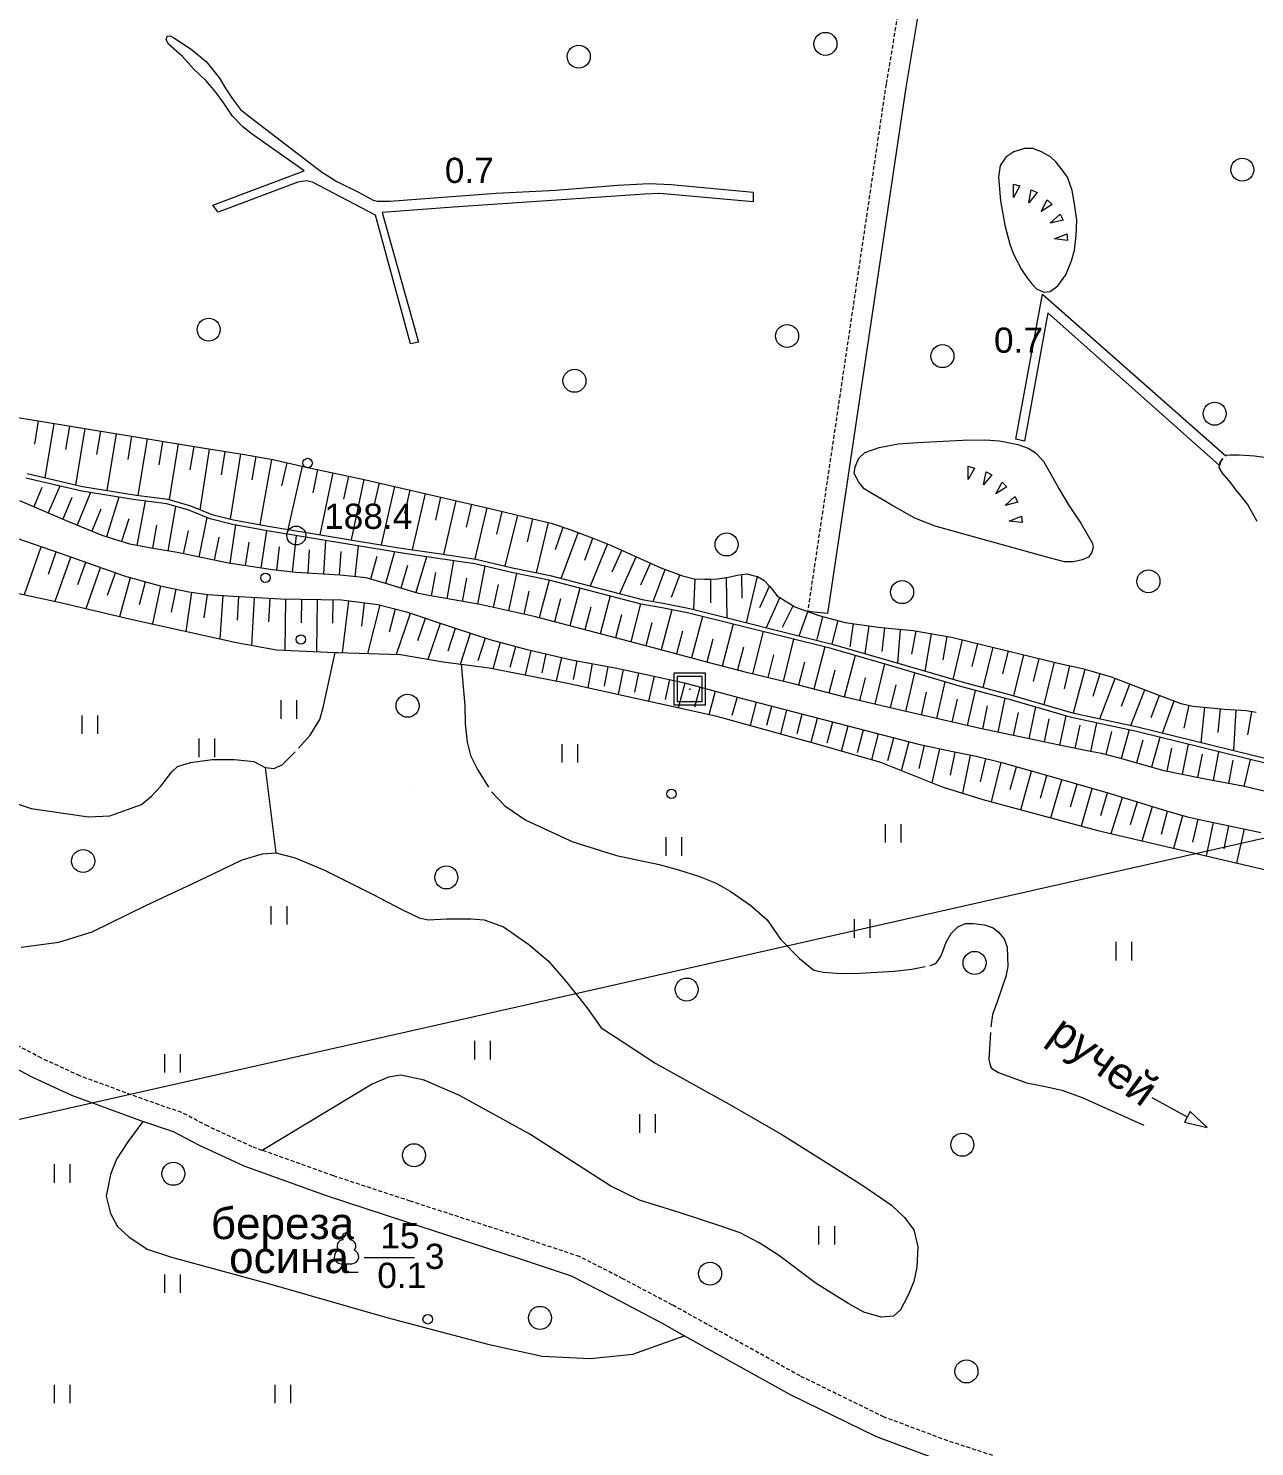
# Model space of a CAD drawing. Extents: x 1000 to 4000, y -5000 to -1000.
# Drawn here: x 3666.1 to 3821.7, y -3293.8 to -3113.7 of the extents above; entities that cross this region are included whole.
import ezdxf
from ezdxf.enums import TextEntityAlignment as Align

# ---------------------------------------------------------------- set-up
doc = ezdxf.new("R2010")
doc.units = 0
doc.header["$MEASUREMENT"] = 0
doc.linetypes.add('HIDDENX2', pattern=[0.75, 0.5, -0.25])
doc.layers.get('0').update_dxf_attribs({"linetype": 'CONTINUOUS'})
for name, color, linetype in [('14', 7, 'CONTINUOUS'), ('18', 7, 'CONTINUOUS'), ('24', 7, 'CONTINUOUS'), ('30', 7, 'CONTINUOUS'), ('34', 7, 'CONTINUOUS'), ('37', 7, 'CONTINUOUS'), ('40', 7, 'CONTINUOUS'), ('42', 7, 'CONTINUOUS')]:
    doc.layers.add(name, color=color, linetype=linetype)
doc.styles.add('ARIAL', font='')
doc.styles.get('ARIAL').set_extended_font_data('Arial Cyr')

msp = doc.modelspace()

# ---------------------------------------------------------------- linework, layer by layer
at = {"color": 253, "linetype": 'Continuous', "lineweight": 0}
for p, q in [((3808.67, -3249.45), (3813.18, -3251.9)), ((3706.46, -3271.63), (3706.46, -3270.54)), ((3706.46, -3271.63), (3707.96, -3271.63))]:
    msp.add_line(p, q, dxfattribs=at)
for points in [[(3791.12, -3133.47), (3791.92, -3133.71), (3791.1, -3135.16), (3791.12, -3133.47)], [(3793.37, -3134.2), (3794.12, -3134.56), (3793.07, -3135.85), (3793.37, -3134.2)], [(3795.41, -3135.49), (3796.01, -3136.07), (3794.61, -3136.97), (3795.41, -3135.49)], [(3797.03, -3137.31), (3797.41, -3138.05), (3795.78, -3138.44), (3797.03, -3137.31)], [(3797.88, -3139.8), (3797.98, -3140.63), (3796.32, -3140.43), (3797.88, -3139.8)], [(3785.38, -3169.29), (3786.18, -3169.53), (3785.36, -3170.98), (3785.38, -3169.29)], [(3787.63, -3170.02), (3788.38, -3170.38), (3787.33, -3171.67), (3787.63, -3170.02)], [(3789.67, -3171.31), (3790.27, -3171.89), (3788.87, -3172.79), (3789.67, -3171.31)], [(3791.29, -3173.13), (3791.67, -3173.87), (3790.05, -3174.26), (3791.29, -3173.13)], [(3792.14, -3175.62), (3792.24, -3176.45), (3790.58, -3176.25), (3792.14, -3175.62)], [(3698.16, -3201.36), (3698.16, -3199.01)], [(3700.11, -3199.01), (3700.11, -3201.36)], [(3672.9, -3203.29), (3672.9, -3200.95)], [(3674.85, -3200.95), (3674.85, -3203.29)], [(3687.76, -3206.22), (3687.76, -3203.88)], [(3689.71, -3203.88), (3689.71, -3206.22)], [(3733.85, -3206.92), (3733.85, -3204.58)], [(3735.8, -3204.58), (3735.8, -3206.92)], [(3774.86, -3217.07), (3774.86, -3214.73)], [(3776.81, -3214.73), (3776.81, -3217.07)], [(3747.02, -3218.74), (3747.02, -3216.4)], [(3748.97, -3216.4), (3748.97, -3218.74)], [(3696.92, -3227.49), (3696.92, -3225.15)], [(3698.87, -3225.15), (3698.87, -3227.49)], [(3770.93, -3229.16), (3770.93, -3226.82)], [(3772.88, -3226.82), (3772.88, -3229.16)], [(3804.16, -3232.03), (3804.16, -3229.69)], [(3806.11, -3229.69), (3806.11, -3232.03)], [(3722.75, -3244.6), (3722.75, -3242.26)], [(3724.7, -3242.26), (3724.7, -3244.6)], [(3683.4, -3246.26), (3683.4, -3243.92)], [(3685.35, -3243.92), (3685.35, -3246.26)], [(3743.7, -3253.91), (3743.7, -3251.57)], [(3745.65, -3251.57), (3745.65, -3253.91)], [(3815.7, -3253.26), (3813.55, -3251.21), (3812.81, -3252.59), (3815.7, -3253.26)], [(3669.4, -3260.26), (3669.4, -3257.92)], [(3671.35, -3257.92), (3671.35, -3260.26)], [(3766.43, -3268.11), (3766.43, -3265.78)], [(3768.38, -3265.78), (3768.38, -3268.11)], [(3705.77, -3270.54), (3707.14, -3270.54)], [(3683.4, -3274.26), (3683.4, -3271.92)], [(3685.35, -3271.92), (3685.35, -3274.26)], [(3669.4, -3288.26), (3669.4, -3285.92)], [(3671.35, -3285.92), (3671.35, -3288.26)], [(3697.4, -3288.26), (3697.4, -3285.92)], [(3699.35, -3285.92), (3699.35, -3288.26)]]:
    msp.add_lwpolyline(points, dxfattribs=at)
for points in [[(3752.02, -3195.58), (3748.02, -3195.58), (3748.02, -3195.58), (3748.02, -3199.58), (3748.02, -3199.58), (3752.02, -3199.58), (3752.02, -3199.58), (3752.02, -3195.58)], [(3751.62, -3195.98), (3748.42, -3195.98), (3748.42, -3195.98), (3748.42, -3199.18), (3748.42, -3199.18), (3751.62, -3199.18), (3751.62, -3199.18), (3751.62, -3195.98)]]:
    msp.add_lwpolyline(points, close=True, dxfattribs=at)
for centre, radius in [((3767.25, -3115.67), 1.46), ((3735.94, -3117.29), 1.46), ((3820.16, -3131.65), 1.46), ((3688.97, -3151.95), 1.46), ((3762.39, -3152.76), 1.46), ((3782.1, -3155.32), 1.46), ((3735.4, -3158.45), 1.46), ((3816.65, -3162.63), 1.46), ((3701.53, -3168.89), 0.6), ((3700.09, -3178.09), 1.2), ((3754.7, -3179.23), 1.46), ((3696.17, -3183.46), 0.6), ((3808.25, -3183.91), 1.46), ((3776.98, -3185.28), 1.46), ((3700.67, -3191.29), 0.6), ((3714.21, -3199.71), 1.46), ((3747.71, -3210.9), 0.6), ((3673.04, -3219.42), 1.46), ((3719.14, -3221.5), 1.46), ((3786.18, -3232.35), 1.46), ((3749.64, -3235.73), 1.46), ((3715.03, -3256.77), 1.46), ((3784.63, -3255.44), 1.46), ((3684.49, -3259.13), 1.46), ((3752.61, -3271.81), 1.46), ((3716.77, -3277.6), 0.6), ((3731.02, -3277.42), 1.46), ((3785.15, -3284.22), 1.46)]:
    msp.add_circle(centre, radius, dxfattribs=at)
for centre, radius, start, end in [((3706.02, -3268.28), 0.754, 88.1329, 226.6634), ((3706.46, -3267.17), 0.545, 90, 220.5003), ((3706.46, -3267.17), 0.545, 319.4997, 90), ((3706.9, -3268.28), 0.754, 313.3366, 91.8671), ((3705.78, -3269.66), 0.879, 108.3532, 269.3875), ((3707.14, -3269.66), 0.879, 269.6098, 71.6468)]:
    msp.add_arc(centre, radius, start, end, dxfattribs=at)
at = {"color": 253, "lineweight": 0}
msp.add_point((3750.02, -3197.58), dxfattribs=at)
msp.add_point((3750.02, -3197.58), dxfattribs=at)
at = {"layer": '14', "color": 253, "linetype": 'Continuous', "lineweight": 0}
for p, q in [((3791.17, -3129.36), (3790.13, -3130.07)), ((3792.53, -3128.97), (3791.17, -3129.36)), ((3793.56, -3128.97), (3792.53, -3128.97)), ((3794.66, -3129.36), (3793.56, -3128.97)), ((3795.83, -3130), (3794.66, -3129.36)), ((3789.42, -3131.11), (3789.22, -3132.6)), ((3790.13, -3130.07), (3789.42, -3131.11)), ((3796.48, -3130.65), (3795.83, -3130)), ((3797.19, -3131.49), (3796.48, -3130.65)), ((3789.22, -3132.6), (3789.48, -3135.58)), ((3797.97, -3132.6), (3797.19, -3131.49)), ((3798.55, -3134.28), (3797.97, -3132.6)), ((3798.88, -3136.03), (3798.55, -3134.28)), ((3789.48, -3135.58), (3790, -3138.69)), ((3799.14, -3138.04), (3798.88, -3136.03)), ((3799.07, -3139.99), (3799.14, -3138.04)), ((3790, -3138.69), (3790.65, -3141.09)), ((3798.88, -3141.87), (3799.07, -3139.99)), ((3790.65, -3141.09), (3791.1, -3142.39)), ((3798.49, -3143.23), (3798.88, -3141.87)), ((3791.1, -3142.39), (3792.14, -3144.33)), ((3797.78, -3144.98), (3798.49, -3143.23)), ((3792.14, -3144.33), (3792.85, -3145.37)), ((3792.85, -3145.37), (3793.43, -3146.14)), ((3796.74, -3146.41), (3797.78, -3144.98)), ((3793.43, -3146.14), (3794.02, -3146.79)), ((3794.02, -3146.79), (3794.99, -3147.18)), ((3794.99, -3147.18), (3795.77, -3147.09)), ((3795.77, -3147.09), (3796.74, -3146.41)), ((3772.25, -3167.57), (3774.06, -3166.92)), ((3774.06, -3166.92), (3776.46, -3166.47)), ((3776.46, -3166.47), (3778.99, -3166.27)), ((3778.99, -3166.27), (3783.84, -3166.01)), ((3783.84, -3166.01), (3784.69, -3165.98)), ((3784.69, -3165.98), (3787.47, -3165.95)), ((3787.47, -3165.95), (3789.35, -3166.08)), ((3789.35, -3166.08), (3790.45, -3166.27)), ((3790.45, -3166.27), (3791.68, -3166.53)), ((3791.68, -3166.53), (3792.98, -3166.99)), ((3792.98, -3166.99), (3793.89, -3167.57)), ((3771.02, -3169.39), (3771.47, -3168.28)), ((3771.47, -3168.28), (3772.25, -3167.57)), ((3793.89, -3167.57), (3794.92, -3168.67)), ((3794.92, -3168.67), (3796.87, -3172.11)), ((3817.25, -3169.21), (3817.37, -3168.73)), ((3817.25, -3169.21), (3817.38, -3168.73)), ((3817.37, -3168.73), (3817.38, -3168.73)), ((3817.38, -3168.73), (3817.68, -3168.3)), ((3818.07, -3167.96), (3818.15, -3167.89)), ((3818.15, -3167.89), (3818.61, -3167.83)), ((3818.61, -3167.83), (3819.77, -3167.83)), ((3819.77, -3167.83), (3821.71, -3167.96)), ((3821.71, -3167.96), (3826.7, -3168.67)), ((3770.89, -3170.23), (3771.02, -3169.39)), ((3771.47, -3171.33), (3770.89, -3170.23)), ((3817.24, -3169.45), (3817.25, -3169.21)), ((3817.63, -3170.16), (3817.24, -3169.45)), ((3818.73, -3171.46), (3817.63, -3170.16)), ((3772.18, -3172.17), (3771.47, -3171.33)), ((3773.22, -3172.82), (3772.18, -3172.17)), ((3796.87, -3172.11), (3798.1, -3174.18)), ((3819.19, -3172.11), (3818.73, -3171.46)), ((3820.03, -3173.08), (3819.19, -3172.11)), ((3775.68, -3174.25), (3773.22, -3172.82)), ((3778.6, -3175.87), (3775.68, -3174.25)), ((3798.1, -3174.18), (3799.65, -3176.52)), ((3820.81, -3174.11), (3820.03, -3173.08)), ((3822.04, -3176.32), (3820.81, -3174.11)), ((3781.19, -3176.91), (3778.6, -3175.87)), ((3795.64, -3180.93), (3781.19, -3176.91)), ((3799.65, -3176.52), (3801.14, -3179.11)), ((3801.21, -3179.63), (3801.01, -3180.28)), ((3801.14, -3179.11), (3801.21, -3179.63)), ((3797.58, -3181.44), (3795.64, -3180.93)), ((3798.75, -3181.44), (3797.58, -3181.44)), ((3799.85, -3181.18), (3798.75, -3181.44)), ((3800.63, -3180.86), (3799.85, -3181.18)), ((3801.01, -3180.28), (3800.63, -3180.86))]:
    msp.add_line(p, q, dxfattribs=at)
at = {"layer": '18', "color": 253, "linetype": 'Continuous', "lineweight": 0}
msp.add_line((3530.12, -3282.71), (3911.22, -3196.51), dxfattribs=at)
at = {"layer": '24', "color": 253, "linetype": 'HIDDENX2', "lineweight": 0}
for p, q in [((3777.4, -3106.16), (3774.94, -3120.8)), ((3774.94, -3120.8), (3767.46, -3171.21)), ((3767.46, -3171.21), (3764.99, -3187.74)), ((3667.74, -3244.44), (3657.52, -3239.13)), ((3672.62, -3246.7), (3667.74, -3244.44)), ((3681.26, -3249.87), (3672.62, -3246.7)), ((3685.55, -3251.35), (3681.26, -3249.87)), ((3688.89, -3253.09), (3685.55, -3251.35)), ((3694.5, -3255.7), (3688.89, -3253.09)), ((3695.78, -3256.16), (3694.5, -3255.7)), ((3704.8, -3259.39), (3695.78, -3256.16)), ((3714.56, -3262.6), (3704.8, -3259.39)), ((3729.26, -3267.38), (3714.56, -3262.6)), ((3736.04, -3269.64), (3729.26, -3267.38)), ((3741.53, -3272.45), (3736.04, -3269.64)), ((3747.83, -3275.79), (3741.53, -3272.45)), ((3764.04, -3284.8), (3747.83, -3275.79)), ((3774.69, -3290.01), (3764.04, -3284.8)), ((3782.77, -3293.03), (3774.69, -3290.01)), ((3788.5, -3294.9), (3782.77, -3293.03))]:
    msp.add_line(p, q, dxfattribs=at)
at = {"layer": '24', "color": 253, "linetype": 'Continuous', "lineweight": 0}
for p, q in [((3779.89, -3106.62), (3777.44, -3121.2)), ((3777.44, -3121.2), (3769.97, -3171.59)), ((3769.97, -3171.59), (3767.52, -3187.98)), ((3767.52, -3187.98), (3764.99, -3187.74)), ((3666.57, -3246.85), (3656.38, -3241.56)), ((3671.59, -3249.17), (3666.57, -3246.85)), ((3680.36, -3252.39), (3671.59, -3249.17)), ((3680.63, -3252.49), (3680.36, -3252.39)), ((3684.49, -3253.81), (3680.63, -3252.49)), ((3687.71, -3255.49), (3684.49, -3253.81)), ((3693.48, -3258.18), (3687.71, -3255.49)), ((3703.93, -3261.92), (3693.48, -3258.18)), ((3713.73, -3265.14), (3703.93, -3261.92)), ((3728.43, -3269.92), (3713.73, -3265.14)), ((3735.01, -3272.11), (3728.43, -3269.92)), ((3740.29, -3274.82), (3735.01, -3272.11)), ((3746.55, -3278.14), (3740.29, -3274.82)), ((3749.31, -3279.68), (3746.55, -3278.14)), ((3762.8, -3287.18), (3749.31, -3279.68)), ((3773.63, -3292.47), (3762.8, -3287.18)), ((3781.89, -3295.56), (3773.63, -3292.47))]:
    msp.add_line(p, q, dxfattribs=at)
at = {"layer": '30', "color": 253, "linetype": 'Continuous', "lineweight": 0}
for p, q in [((3683.58, -3115.16), (3683.71, -3114.71)), ((3683.71, -3114.71), (3684.1, -3114.64)), ((3684.1, -3114.64), (3684.54, -3114.92)), ((3684.54, -3114.92), (3686.73, -3116.34)), ((3683.9, -3115.74), (3683.58, -3115.16)), ((3685.64, -3117.29), (3683.9, -3115.74)), ((3686.73, -3116.34), (3688.66, -3117.89)), ((3687.05, -3118.84), (3685.64, -3117.29)), ((3688.66, -3117.89), (3690.33, -3120.01)), ((3688.66, -3120.38), (3687.05, -3118.84)), ((3689.82, -3121.74), (3688.66, -3120.38)), ((3690.33, -3120.01), (3691.16, -3121.36)), ((3690.91, -3123.22), (3689.82, -3121.74)), ((3691.16, -3121.36), (3692, -3122.65)), ((3692, -3124.83), (3690.91, -3123.22)), ((3692, -3122.65), (3693.03, -3124.01)), ((3693.03, -3124.01), (3694.25, -3124.97)), ((3693.28, -3126.18), (3692, -3124.83)), ((3694.25, -3124.97), (3703.31, -3131.93)), ((3694.36, -3127.06), (3693.28, -3126.18)), ((3701.11, -3131.77), (3694.36, -3127.06)), ((3689.48, -3136.15), (3701.11, -3131.77)), ((3701.37, -3133.06), (3700.27, -3133.25)), ((3702.14, -3133.25), (3701.37, -3133.06)), ((3703.31, -3131.93), (3705.23, -3133.15)), ((3700.27, -3133.25), (3690.19, -3137.05)), ((3710.16, -3137.43), (3702.14, -3133.25)), ((3705.23, -3133.15), (3708, -3134.5)), ((3708, -3134.5), (3709.86, -3135.53)), ((3711.98, -3135.66), (3725.47, -3134.63)), ((3744.32, -3134.75), (3720.03, -3136.42)), ((3725.47, -3134.63), (3733.05, -3134.25)), ((3733.05, -3134.25), (3740.85, -3133.59)), ((3740.85, -3133.59), (3744.89, -3133.39)), ((3746.24, -3134.68), (3744.32, -3134.75)), ((3744.89, -3133.39), (3747.66, -3133.52)), ((3758.07, -3135.72), (3746.24, -3134.68)), ((3747.66, -3133.52), (3758.07, -3134.49)), ((3758.07, -3134.49), (3758.07, -3135.72)), ((3690.19, -3137.05), (3689.48, -3136.15)), ((3709.86, -3135.53), (3710.37, -3135.66)), ((3710.37, -3135.66), (3711.98, -3135.66)), ((3720.03, -3136.42), (3711, -3137.06)), ((3714.59, -3153.74), (3710.16, -3137.43)), ((3711, -3137.06), (3715.62, -3153.54)), ((3791.41, -3165.86), (3794.82, -3147.43)), ((3794.82, -3147.43), (3818.07, -3167.96)), ((3795.46, -3149.82), (3792.5, -3166.12)), ((3817.25, -3169.21), (3795.46, -3149.82)), ((3715.62, -3153.54), (3714.59, -3153.74)), ((3792.5, -3166.12), (3791.41, -3165.86)), ((3817.38, -3168.73), (3817.25, -3169.21)), ((3817.68, -3168.3), (3817.38, -3168.73)), ((3672.85, -3172.47), (3665.78, -3170.79)), ((3665.93, -3170.21), (3672.96, -3171.88)), ((3679.69, -3173.56), (3672.85, -3172.47)), ((3672.96, -3171.88), (3679.77, -3172.97)), ((3683.65, -3174.08), (3679.69, -3173.56)), ((3679.77, -3172.97), (3683.77, -3173.49)), ((3686.47, -3174.89), (3683.65, -3174.08)), ((3683.77, -3173.49), (3686.66, -3174.32)), ((3686.66, -3174.32), (3689.36, -3175.41)), ((3689.17, -3175.98), (3686.47, -3174.89)), ((3691.99, -3176.68), (3689.17, -3175.98)), ((3689.36, -3175.41), (3692.11, -3176.09)), ((3692.11, -3176.09), (3696.52, -3176.89)), ((3696.41, -3177.48), (3691.99, -3176.68)), ((3713, -3180.24), (3696.41, -3177.48)), ((3696.52, -3176.89), (3713.09, -3179.64)), ((3713.09, -3179.64), (3718.14, -3180.39)), ((3718.05, -3180.99), (3713, -3180.24)), ((3722.77, -3181.68), (3718.05, -3180.99)), ((3718.14, -3180.39), (3722.87, -3181.09)), ((3727.42, -3182.78), (3722.77, -3181.68)), ((3722.87, -3181.09), (3727.55, -3182.19)), ((3732.19, -3183.76), (3727.42, -3182.78)), ((3727.55, -3182.19), (3732.33, -3183.17)), ((3732.33, -3183.17), (3744, -3186.21)), ((3743.87, -3186.79), (3732.19, -3183.76)), ((3746.74, -3187.31), (3743.87, -3186.79)), ((3744, -3186.21), (3746.86, -3186.72)), ((3746.86, -3186.72), (3750.03, -3187.36)), ((3749.91, -3187.95), (3746.74, -3187.31)), ((3767.96, -3192.44), (3749.91, -3187.95)), ((3750.03, -3187.36), (3768.12, -3191.87)), ((3775.14, -3194.52), (3767.96, -3192.44)), ((3768.12, -3191.87), (3775.31, -3193.94)), ((3775.31, -3193.94), (3784.71, -3196.73)), ((3784.55, -3197.31), (3775.14, -3194.52)), ((3790.61, -3198.89), (3784.55, -3197.31)), ((3784.71, -3196.73), (3790.75, -3198.31)), ((3798.47, -3201.18), (3790.61, -3198.89)), ((3790.75, -3198.31), (3798.62, -3200.6)), ((3806.73, -3202.99), (3798.47, -3201.18)), ((3798.62, -3200.6), (3806.86, -3202.4)), ((3823.42, -3207.08), (3806.73, -3202.99)), ((3806.86, -3202.4), (3823.57, -3206.5)), ((3715.23, -3210.17), (3715.23, -3210.17)), ((3715.23, -3210.17), (3715.23, -3210.17))]:
    msp.add_line(p, q, dxfattribs=at)
at = {"layer": '37', "color": 253, "linetype": 'Continuous', "lineweight": 0}
for p, q in [((3662.03, -3162.68), (3688.42, -3167)), ((3666.89, -3166.51), (3667.38, -3163.55)), ((3668.23, -3170.76), (3669.35, -3163.88)), ((3670.84, -3167.16), (3671.33, -3164.2)), ((3672.13, -3171.68), (3673.3, -3164.52)), ((3674.79, -3167.81), (3675.27, -3164.85)), ((3676.07, -3172.37), (3677.25, -3165.17)), ((3678.74, -3168.45), (3679.22, -3165.49)), ((3680.02, -3173.01), (3681.2, -3165.82)), ((3682.68, -3169.1), (3683.17, -3166.14)), ((3683.99, -3173.52), (3685.14, -3166.46)), ((3686.63, -3169.75), (3687.12, -3166.79)), ((3687.87, -3174.81), (3689.09, -3167.11)), ((3688.42, -3167), (3693.53, -3167.81)), ((3690.6, -3170.38), (3691.07, -3167.42)), ((3691.74, -3176), (3693.04, -3167.73)), ((3693.53, -3167.81), (3697.1, -3168.44)), ((3694.49, -3171.03), (3695.01, -3168.07)), ((3695.51, -3176.71), (3696.98, -3168.42)), ((3697.1, -3168.44), (3701.93, -3169.54)), ((3698.27, -3171.78), (3698.93, -3168.86)), ((3699.07, -3177.32), (3700.88, -3169.3)), ((3701.93, -3169.54), (3708.72, -3170.97)), ((3702.22, -3172.66), (3702.84, -3169.73)), ((3703.14, -3177.99), (3704.79, -3170.14)), ((3706.13, -3173.49), (3706.75, -3170.55)), ((3648.13, -3172.73), (3670.23, -3180.38)), ((3667.81, -3171.99), (3666.76, -3174.45)), ((3670.06, -3171.81), (3668.6, -3175.23)), ((3673.97, -3172.64), (3672.29, -3176.78)), ((3707.09, -3178.65), (3708.71, -3170.97)), ((3708.72, -3170.97), (3725.22, -3174.78)), ((3709.98, -3174.34), (3710.66, -3171.42)), ((3710.89, -3179.28), (3712.61, -3171.87)), ((3713.88, -3175.24), (3714.55, -3172.32)), ((3671.21, -3176.34), (3665.02, -3173.7)), ((3671.62, -3173.25), (3670.44, -3176.01)), ((3677.58, -3173.22), (3676.01, -3178.24)), ((3680.93, -3173.72), (3679.85, -3179.34)), ((3684.78, -3174.4), (3683.79, -3180.06)), ((3714.86, -3179.91), (3716.5, -3172.77)), ((3717.78, -3176.14), (3718.45, -3173.22)), ((3718.82, -3180.49), (3720.4, -3173.67)), ((3721.68, -3177.04), (3722.35, -3174.11)), ((3675.46, -3178.07), (3671.21, -3176.34)), ((3675.27, -3174.76), (3674.14, -3177.53)), ((3678.82, -3175.97), (3677.92, -3178.84)), ((3688.73, -3175.8), (3687.72, -3180.82)), ((3722.8, -3181.07), (3724.3, -3174.57)), ((3725.22, -3174.78), (3729.24, -3175.76)), ((3725.53, -3177.94), (3726.24, -3175.03)), ((3726.61, -3181.97), (3728.19, -3175.5)), ((3729.24, -3175.76), (3732.46, -3176.51)), ((3729.45, -3178.89), (3730.13, -3175.97)), ((3678.97, -3179.17), (3675.46, -3178.07)), ((3682.34, -3176.76), (3681.82, -3179.71)), ((3686.35, -3177.49), (3685.75, -3180.43)), ((3692.39, -3176.75), (3691.64, -3181.61)), ((3696.32, -3177.47), (3695.59, -3182.22)), ((3700.09, -3178.09), (3699.55, -3182.74)), ((3730.59, -3182.81), (3732.08, -3176.42)), ((3732.46, -3176.51), (3735.05, -3177.43)), ((3732.97, -3179.87), (3733.98, -3177.05)), ((3733.72, -3183.53), (3735.86, -3177.73)), ((3735.05, -3177.43), (3737.86, -3178.47)), ((3665.6, -3185.59), (3667.71, -3179.51)), ((3681.67, -3179.68), (3678.97, -3179.17)), ((3684.95, -3180.26), (3681.67, -3179.68)), ((3690.27, -3178.28), (3689.68, -3181.22)), ((3694.07, -3178.95), (3693.61, -3181.91)), ((3697.91, -3179.53), (3697.57, -3182.51)), ((3701.73, -3179.89), (3701.55, -3182.89)), ((3703.81, -3178.71), (3703.55, -3183.01)), ((3707.95, -3179.4), (3707.53, -3183.33)), ((3736.7, -3181.23), (3737.73, -3178.42)), ((3737.42, -3184.5), (3739.59, -3179.17)), ((3737.86, -3178.47), (3739.99, -3179.33)), ((3739.99, -3179.33), (3746.34, -3182.2)), ((3668.62, -3183), (3669.6, -3180.16)), ((3669.5, -3186.44), (3671.49, -3180.83)), ((3670.23, -3180.38), (3678.23, -3183.21)), ((3672.37, -3184.32), (3673.37, -3181.49)), ((3691.5, -3181.59), (3684.95, -3180.26)), ((3697.05, -3182.45), (3691.5, -3181.59)), ((3705.73, -3180.14), (3705.54, -3183.13)), ((3710.32, -3180.75), (3709.5, -3183.64)), ((3712.57, -3180.17), (3711.43, -3184.19)), ((3716.63, -3180.78), (3715.26, -3185.34)), ((3720.06, -3181.28), (3719.18, -3186.11)), ((3740.18, -3182.71), (3741.42, -3179.98)), ((3741.14, -3185.46), (3743.24, -3180.8)), ((3743.83, -3184.36), (3745.06, -3181.62)), ((3673.42, -3187.35), (3675.26, -3182.16)), ((3676.14, -3185.65), (3677.14, -3182.83)), ((3677.69, -3188.36), (3679.05, -3183.43)), ((3678.23, -3183.21), (3682.82, -3184.48)), ((3700.04, -3182.79), (3697.05, -3182.45)), ((3705.67, -3183.14), (3700.04, -3182.79)), ((3708.95, -3183.48), (3705.67, -3183.14)), ((3711.59, -3184.23), (3708.95, -3183.48)), ((3714.21, -3181.89), (3713.34, -3184.76)), ((3717.77, -3182.8), (3717.21, -3185.75)), ((3721.68, -3183.51), (3721.15, -3186.46)), ((3724, -3181.97), (3723.11, -3186.82)), ((3728.06, -3182.91), (3727.03, -3187.66)), ((3745.38, -3186.46), (3746.9, -3182.41)), ((3746.34, -3182.2), (3749.1, -3183.23)), ((3747.72, -3185.92), (3748.77, -3183.11)), ((3749.1, -3183.23), (3750.6, -3183.58)), ((3753.53, -3183.58), (3754.45, -3183.47)), ((3754.45, -3183.47), (3755.14, -3183.35)), ((3754.79, -3188.55), (3754.7, -3183.42)), ((3755.14, -3183.35), (3756.06, -3183.12)), ((3756.06, -3183.12), (3757.32, -3182.95)), ((3756.7, -3186.04), (3756.66, -3183.04)), ((3757.25, -3189.16), (3758.61, -3183.28)), ((3757.32, -3182.95), (3757.9, -3183.12)), ((3757.9, -3183.12), (3758.64, -3183.29)), ((3758.64, -3183.29), (3759.45, -3183.75)), ((3664.49, -3185.35), (3670.35, -3186.62)), ((3680.18, -3186.86), (3680.97, -3183.97)), ((3681.9, -3189.32), (3682.9, -3184.49)), ((3682.82, -3184.48), (3686.45, -3185.23)), ((3684.25, -3187.84), (3684.86, -3184.9)), ((3686.11, -3190.26), (3686.82, -3185.28)), ((3686.45, -3185.23), (3688.86, -3185.57)), ((3715.62, -3185.45), (3711.59, -3184.23)), ((3725.71, -3184.3), (3725.07, -3187.24)), ((3729.62, -3185.15), (3728.98, -3188.09)), ((3732.2, -3183.76), (3730.93, -3188.54)), ((3736.07, -3184.76), (3734.8, -3189.56)), ((3750.54, -3187.46), (3750.71, -3183.59)), ((3750.6, -3183.58), (3751.92, -3183.64)), ((3751.92, -3183.64), (3752.72, -3183.64)), ((3752.71, -3186.64), (3752.71, -3183.64)), ((3752.72, -3183.64), (3753.53, -3183.58)), ((3758.92, -3187.25), (3760.15, -3184.51)), ((3759.45, -3183.75), (3760.2, -3184.56)), ((3760.2, -3184.56), (3761.12, -3185.77)), ((3670.35, -3186.62), (3679.1, -3188.7)), ((3688.38, -3188.53), (3688.8, -3185.57)), ((3688.86, -3185.57), (3692.08, -3185.8)), ((3690.41, -3191.22), (3690.8, -3185.71)), ((3692.08, -3185.8), (3698.08, -3186.14)), ((3692.62, -3188.84), (3692.79, -3185.84)), ((3694.45, -3192.04), (3694.79, -3185.96)), ((3696.62, -3189.07), (3696.79, -3186.07)), ((3698.08, -3186.14), (3705.84, -3186.26)), ((3698.69, -3192.65), (3698.78, -3186.15)), ((3700.74, -3189.18), (3700.78, -3186.18)), ((3702.69, -3192.83), (3702.78, -3186.21)), ((3704.74, -3189.24), (3704.78, -3186.24)), ((3705.84, -3186.26), (3710.44, -3186.84)), ((3705.95, -3192.97), (3706.78, -3186.38)), ((3708.39, -3189.6), (3708.76, -3186.62)), ((3709.17, -3193.06), (3710.74, -3186.91)), ((3710.44, -3186.84), (3714.06, -3187.76)), ((3717.37, -3185.78), (3715.62, -3185.45)), ((3723.41, -3186.87), (3717.37, -3185.78)), ((3730.3, -3188.37), (3723.41, -3186.87)), ((3733.63, -3186.15), (3732.86, -3189.05)), ((3739.92, -3185.76), (3738.66, -3190.58)), ((3743.79, -3186.78), (3742.53, -3191.59)), ((3759.79, -3189.79), (3761.47, -3185.99)), ((3761.12, -3185.77), (3763.36, -3187.16)), ((3761.82, -3189.72), (3763.17, -3187.04)), ((3763.36, -3187.16), (3766.41, -3188.25)), ((3679.1, -3188.7), (3692.5, -3191.68)), ((3711.94, -3190.31), (3712.68, -3187.41)), ((3712.82, -3193.17), (3714.6, -3187.94)), ((3714.06, -3187.76), (3719.98, -3189.78)), ((3715.53, -3191.43), (3716.49, -3188.59)), ((3736.4, -3189.99), (3730.3, -3188.37)), ((3737.49, -3187.17), (3736.73, -3190.07)), ((3741.36, -3188.18), (3740.6, -3191.09)), ((3747.76, -3187.51), (3746.4, -3192.61)), ((3751.66, -3188.38), (3750.27, -3193.64)), ((3763.93, -3190.82), (3765.03, -3187.76)), ((3766.18, -3191.29), (3766.93, -3188.39)), ((3766.41, -3188.25), (3769.74, -3189.12)), ((3768.09, -3191.86), (3768.86, -3188.89)), ((3716.84, -3193.78), (3718.39, -3189.23)), ((3719.36, -3192.73), (3720.28, -3189.87)), ((3719.98, -3189.78), (3724.64, -3191.28)), ((3720.92, -3194.41), (3722.19, -3190.49)), ((3744.79, -3192.18), (3736.4, -3189.99)), ((3745.23, -3189.19), (3744.47, -3192.09)), ((3749.11, -3190.22), (3748.34, -3193.12)), ((3755.52, -3189.34), (3754.14, -3194.66)), ((3759.33, -3190.29), (3758.01, -3195.66)), ((3769.74, -3189.12), (3773.95, -3189.73)), ((3770.39, -3192.24), (3770.82, -3189.27)), ((3772.29, -3193.07), (3772.8, -3189.56)), ((3773.95, -3189.73), (3776.08, -3189.96)), ((3774.46, -3192.8), (3774.79, -3189.82)), ((3776.08, -3189.96), (3778.38, -3190.13)), ((3776.45, -3194.28), (3776.78, -3190.01)), ((3778.22, -3193.15), (3778.77, -3190.2)), ((3778.38, -3190.13), (3780.56, -3190.54)), ((3779.92, -3195.31), (3780.73, -3190.57)), ((3780.56, -3190.54), (3783.26, -3191)), ((3692.5, -3191.68), (3697.56, -3192.6)), ((3723.17, -3193.95), (3724.09, -3191.1)), ((3724.64, -3191.28), (3729.24, -3192.54)), ((3725.09, -3195.01), (3726.01, -3191.65)), ((3727.22, -3194.8), (3727.94, -3192.19)), ((3729.24, -3192.54), (3735.01, -3193.86)), ((3752.38, -3194.2), (3744.79, -3192.18)), ((3752.97, -3191.25), (3752.2, -3194.15)), ((3756.83, -3192.26), (3756.07, -3195.16)), ((3763.21, -3191.26), (3761.89, -3196.61)), ((3767.17, -3192.22), (3765.77, -3197.6)), ((3782.2, -3193.86), (3782.7, -3190.9)), ((3783.26, -3191), (3785.68, -3191.57)), ((3783.45, -3196.36), (3784.66, -3191.33)), ((3785.68, -3191.57), (3796.77, -3194.28)), ((3785.89, -3194.71), (3786.6, -3191.8)), ((3787.29, -3197.41), (3788.54, -3192.27)), ((3697.56, -3192.6), (3705.03, -3192.94)), ((3705.03, -3192.94), (3705.38, -3192.95)), ((3705.38, -3192.95), (3713.32, -3193.18)), ((3713.32, -3193.18), (3718.73, -3194.11)), ((3718.73, -3194.11), (3721.03, -3194.42)), ((3729.17, -3195.8), (3729.88, -3192.69)), ((3731.28, -3195.54), (3731.82, -3193.13)), ((3733.1, -3196.56), (3733.78, -3193.57)), ((3735.01, -3193.86), (3740.58, -3194.89)), ((3735.29, -3196.37), (3735.73, -3193.99)), ((3737.13, -3197.41), (3737.7, -3194.36)), ((3757.41, -3195.51), (3752.38, -3194.2)), ((3760.67, -3193.22), (3759.95, -3196.13)), ((3764.59, -3194.19), (3763.83, -3197.1)), ((3771.01, -3193.33), (3769.64, -3198.6)), ((3789.78, -3195.66), (3790.49, -3192.75)), ((3791.16, -3198.43), (3792.43, -3193.22)), ((3793.66, -3196.61), (3794.37, -3193.7)), ((3795, -3199.55), (3796.32, -3194.17)), ((3796.77, -3194.28), (3799.87, -3194.98)), ((3721.03, -3194.42), (3724.59, -3194.91)), ((3724.59, -3194.91), (3734.72, -3196.87)), ((3739.2, -3197.2), (3739.66, -3194.72)), ((3740.58, -3194.89), (3744.72, -3195.76)), ((3740.97, -3198.26), (3741.62, -3195.11)), ((3743.07, -3197.96), (3743.58, -3195.52)), ((3744.72, -3195.76), (3749.38, -3196.8)), ((3744.83, -3199.12), (3745.54, -3195.94)), ((3763.04, -3196.89), (3757.41, -3195.51)), ((3768.46, -3195.2), (3767.7, -3198.1)), ((3772.28, -3196.14), (3771.59, -3199.06)), ((3774.74, -3194.4), (3773.53, -3199.52)), ((3778.55, -3195.53), (3777.43, -3200.44)), ((3797.61, -3197.55), (3798.26, -3194.62)), ((3798.72, -3200.62), (3800.21, -3195.07)), ((3799.87, -3194.98), (3801.37, -3195.38)), ((3801.24, -3198.48), (3802.14, -3195.62)), ((3801.37, -3195.38), (3803.52, -3196.05)), ((3803.52, -3196.05), (3809.56, -3198.36)), ((3734.72, -3196.87), (3753.28, -3200.99)), ((3746.93, -3198.91), (3747.49, -3196.38)), ((3748.59, -3199.95), (3749.44, -3196.81)), ((3749.38, -3196.8), (3756.56, -3198.76)), ((3750.69, -3199.84), (3751.37, -3197.34)), ((3752.49, -3200.82), (3753.3, -3197.87)), ((3769.71, -3198.62), (3763.04, -3196.89)), ((3776.17, -3197.06), (3775.48, -3199.98)), ((3780.05, -3197.96), (3779.38, -3200.88)), ((3782.39, -3196.67), (3781.33, -3201.33)), ((3786.25, -3197.75), (3785.23, -3202.22)), ((3802.08, -3201.35), (3804.03, -3196.25)), ((3804.83, -3199.77), (3805.9, -3196.96)), ((3806.03, -3202.22), (3807.77, -3197.68)), ((3755.43, -3200.92), (3756.05, -3198.68)), ((3756.56, -3198.76), (3779.06, -3204.57)), ((3757.74, -3202.22), (3758.5, -3199.26)), ((3759.82, -3202.17), (3760.44, -3199.76)), ((3776.55, -3200.24), (3769.71, -3198.62)), ((3783.95, -3198.85), (3783.28, -3201.77)), ((3787.79, -3199.72), (3787.18, -3202.66)), ((3790.04, -3198.74), (3789.14, -3203.07)), ((3808.6, -3201.21), (3809.64, -3198.39)), ((3809.56, -3198.36), (3812.37, -3199.4)), ((3810.01, -3203.17), (3811.51, -3199.08)), ((3812.37, -3199.4), (3813.93, -3199.74)), ((3812.78, -3202.56), (3813.43, -3199.64)), ((3813.93, -3199.74), (3817.89, -3200.15)), ((3753.28, -3200.99), (3766.28, -3204.57)), ((3761.59, -3203.28), (3762.37, -3200.26)), ((3763.67, -3203.24), (3764.31, -3200.76)), ((3765.45, -3204.34), (3766.25, -3201.26)), ((3786.9, -3202.6), (3776.55, -3200.24)), ((3791.71, -3200.55), (3791.09, -3203.48)), ((3793.9, -3199.85), (3793.05, -3203.89)), ((3795.62, -3201.37), (3795.01, -3204.3)), ((3797.75, -3200.97), (3796.96, -3204.71)), ((3814.95, -3204.39), (3815.41, -3199.9)), ((3817.1, -3203.08), (3817.4, -3200.1)), ((3817.89, -3200.15), (3820.65, -3200.32)), ((3819.07, -3205.4), (3819.4, -3200.24)), ((3820.65, -3200.32), (3821.9, -3200.54)), ((3820.86, -3203.41), (3821.38, -3200.45)), ((3767.49, -3204.42), (3768.18, -3201.76)), ((3769.3, -3205.45), (3770.12, -3202.26)), ((3771.3, -3205.66), (3772.06, -3202.76)), ((3773.14, -3206.56), (3773.99, -3203.26)), ((3797.56, -3204.84), (3786.9, -3202.6)), ((3799.53, -3202.18), (3798.92, -3205.12)), ((3801.64, -3201.87), (3800.88, -3205.53)), ((3803.57, -3202.99), (3802.84, -3205.9)), ((3805.81, -3202.78), (3804.78, -3206.4)), ((3766.28, -3204.57), (3774.22, -3206.88)), ((3775.18, -3206.66), (3775.93, -3203.76)), ((3776.91, -3207.95), (3777.86, -3204.26)), ((3779.06, -3204.57), (3783.2, -3205.49)), ((3779.16, -3207.66), (3779.81, -3204.73)), ((3780.8, -3209.5), (3781.76, -3205.17)), ((3800.89, -3205.53), (3797.56, -3204.84)), ((3807.52, -3204.06), (3806.71, -3206.94)), ((3809.7, -3203.72), (3808.63, -3207.49)), ((3811.16, -3205.07), (3810.56, -3208.01)), ((3813.29, -3204.6), (3812.52, -3208.41)), ((3774.22, -3206.88), (3782.05, -3209.99)), ((3783.12, -3208.53), (3783.71, -3205.59)), ((3783.2, -3205.49), (3786.36, -3206.12)), ((3784.7, -3210.82), (3785.68, -3205.99)), ((3786.36, -3206.12), (3789.63, -3206.93)), ((3786.91, -3209.35), (3787.62, -3206.44)), ((3788.34, -3211.91), (3789.57, -3206.91)), ((3789.63, -3206.93), (3796.19, -3208.78)), ((3802.27, -3205.76), (3800.89, -3205.53)), ((3804.57, -3206.34), (3802.27, -3205.76)), ((3810.26, -3207.95), (3804.57, -3206.34)), ((3815.08, -3205.87), (3814.48, -3208.81)), ((3817.14, -3205.54), (3816.44, -3209.19)), ((3818.97, -3206.62), (3818.41, -3209.57)), ((3821.15, -3206.53), (3820.37, -3209.95)), ((3790.68, -3210.34), (3791.49, -3207.45)), ((3792.03, -3212.9), (3793.42, -3208)), ((3794.53, -3211.43), (3795.34, -3208.54)), ((3814.81, -3208.88), (3810.26, -3207.95)), ((3782.05, -3209.99), (3787.22, -3211.61)), ((3795.86, -3213.93), (3797.26, -3209.09)), ((3796.19, -3208.78), (3803.38, -3210.85)), ((3798.35, -3212.53), (3799.19, -3209.64)), ((3799.73, -3214.97), (3801.11, -3210.2)), ((3820.21, -3209.91), (3814.81, -3208.88)), ((3824.98, -3211.01), (3820.21, -3209.91)), ((3787.22, -3211.61), (3801.83, -3215.53)), ((3802.2, -3213.64), (3803.03, -3210.75)), ((3803.38, -3210.85), (3810.66, -3213.09)), ((3803.53, -3215.93), (3804.94, -3211.34)), ((3805.97, -3214.79), (3806.85, -3211.92)), ((3807.43, -3216.84), (3808.76, -3212.51)), ((3809.89, -3215.99), (3810.68, -3213.1)), ((3810.66, -3213.09), (3813.19, -3213.79)), ((3811.47, -3217.79), (3812.61, -3213.63)), ((3813.19, -3213.79), (3815.49, -3214.31)), ((3813.89, -3217.02), (3814.55, -3214.09)), ((3801.83, -3215.53), (3827.29, -3221.5)), ((3815.49, -3214.31), (3818.54, -3214.94)), ((3815.62, -3218.76), (3816.51, -3214.52)), ((3817.85, -3217.86), (3818.46, -3214.93)), ((3818.54, -3214.94), (3822.5, -3215.81)), ((3819.48, -3219.67), (3820.42, -3215.35))]:
    msp.add_line(p, q, dxfattribs=at)
at = {"layer": '40', "color": 253, "linetype": 'Continuous', "lineweight": 0}
for p, q in [((3703.55, -3199.76), (3705.03, -3192.94)), ((3721.03, -3194.42), (3721.47, -3199.68)), ((3703.09, -3201.44), (3703.55, -3199.76)), ((3721.47, -3199.68), (3721.53, -3202.01)), ((3701.86, -3203.45), (3703.09, -3201.44)), ((3721.53, -3202.01), (3721.79, -3204.34)), ((3700.39, -3205.07), (3701.86, -3203.45)), ((3721.79, -3204.34), (3722.18, -3206.03)), ((3685, -3207.43), (3686.68, -3206.92)), ((3686.68, -3206.92), (3689.4, -3206.53)), ((3689.4, -3206.53), (3692.25, -3206.53)), ((3692.25, -3206.53), (3694.71, -3206.79)), ((3694.71, -3206.79), (3696.14, -3207.56)), ((3698.34, -3207.18), (3699.96, -3205.55)), ((3722.18, -3206.03), (3723.09, -3207.78)), ((3682.89, -3209.9), (3684.31, -3208.09)), ((3684.31, -3208.09), (3685, -3207.43)), ((3696.14, -3207.56), (3697.49, -3218.37)), ((3696.14, -3207.56), (3697.3, -3207.69)), ((3697.3, -3207.69), (3698.34, -3207.18)), ((3723.09, -3207.78), (3724.48, -3210.06)), ((3658.68, -3210.16), (3666.45, -3212.75)), ((3681.72, -3211.2), (3682.89, -3209.9)), ((3676.42, -3213.66), (3680.43, -3212.23)), ((3680.43, -3212.23), (3681.72, -3211.2)), ((3724.88, -3210.64), (3726.57, -3212.43)), ((3666.45, -3212.75), (3673.7, -3213.79)), ((3673.7, -3213.79), (3676.42, -3213.66)), ((3726.57, -3212.43), (3729.22, -3214.24)), ((3729.22, -3214.24), (3735.18, -3216.97)), ((3735.18, -3216.97), (3740.75, -3218.72)), ((3690.52, -3220.56), (3693.23, -3219.27)), ((3693.23, -3219.27), (3695.81, -3218.49)), ((3695.81, -3218.49), (3697.49, -3218.37)), ((3697.49, -3218.37), (3699.93, -3219.01)), ((3699.93, -3219.01), (3703.68, -3220.56)), ((3740.75, -3218.72), (3746.14, -3219.88)), ((3687.04, -3222.24), (3690.52, -3220.56)), ((3703.68, -3220.56), (3709.86, -3223.66)), ((3746.14, -3219.88), (3748.6, -3220.53)), ((3748.6, -3220.53), (3751.25, -3221.37)), ((3751.25, -3221.37), (3753.39, -3222.21)), ((3680.98, -3225.08), (3687.04, -3222.24)), ((3753.39, -3222.21), (3755.14, -3223.25)), ((3709.86, -3223.66), (3713.48, -3225.59)), ((3755.14, -3223.25), (3757.79, -3225.06)), ((3674.19, -3228.41), (3680.98, -3225.08)), ((3713.48, -3225.59), (3715.67, -3226.62)), ((3715.67, -3226.62), (3716.83, -3226.88)), ((3716.83, -3226.88), (3719.15, -3226.75)), ((3719.15, -3226.75), (3722.24, -3226.75)), ((3722.24, -3226.75), (3723.92, -3226.88)), ((3757.79, -3225.06), (3759.86, -3226.88)), ((3669.94, -3229.7), (3674.19, -3228.41)), ((3723.92, -3226.88), (3726.37, -3227.79)), ((3726.37, -3227.79), (3729.62, -3230.01)), ((3759.86, -3226.88), (3761.55, -3229.34)), ((3783.21, -3228.6), (3784.05, -3227.76)), ((3784.05, -3227.76), (3785.03, -3227.37)), ((3785.03, -3227.37), (3786, -3227.37)), ((3786, -3227.37), (3787.42, -3227.5)), ((3787.42, -3227.5), (3788.52, -3227.88)), ((3788.52, -3227.88), (3789.23, -3228.47)), ((3789.23, -3228.47), (3789.95, -3229.31)), ((3665.17, -3230.35), (3669.94, -3229.7)), ((3729.62, -3230.01), (3732.07, -3232.07)), ((3761.55, -3229.34), (3763.94, -3231.8)), ((3781.92, -3231.45), (3782.57, -3229.7)), ((3782.57, -3229.7), (3783.21, -3228.6)), ((3789.95, -3229.31), (3790.33, -3230.35)), ((3790.33, -3230.35), (3790.4, -3232.81)), ((3732.07, -3232.07), (3734.26, -3234.65)), ((3763.94, -3231.8), (3765.76, -3233.29)), ((3781.34, -3232.31), (3781.52, -3232.07)), ((3781.52, -3232.07), (3781.92, -3231.45)), ((3765.76, -3233.29), (3766.97, -3233.52)), ((3766.97, -3233.52), (3769.23, -3233.71)), ((3769.23, -3233.71), (3771.63, -3233.65)), ((3771.63, -3233.65), (3775.96, -3233.39)), ((3775.96, -3233.39), (3778.23, -3233.13)), ((3778.23, -3233.13), (3779.9, -3232.8)), ((3780.56, -3232.67), (3781.14, -3232.46)), ((3781.14, -3232.46), (3781.34, -3232.31)), ((3790.4, -3232.81), (3790.14, -3234.1)), ((3734.26, -3234.65), (3736.97, -3238.01)), ((3790.14, -3234.1), (3789.04, -3237.28)), ((3789.04, -3237.28), (3788.46, -3238.9)), ((3736.97, -3238.01), (3738.78, -3240.59)), ((3788.46, -3238.9), (3788.23, -3240.48)), ((3738.78, -3240.59), (3740.58, -3241.75)), ((3740.58, -3241.75), (3745.74, -3245.11)), ((3788.19, -3241.21), (3787.98, -3244.6)), ((3787.98, -3244.6), (3788.18, -3245.51)), ((3745.74, -3245.11), (3755.03, -3250.27)), ((3788.18, -3245.51), (3788.37, -3245.76)), ((3788.37, -3245.76), (3789.21, -3246.28)), ((3789.21, -3246.28), (3792.77, -3247.58)), ((3709.73, -3247.77), (3695.78, -3256.16)), ((3711.79, -3246.87), (3709.73, -3247.77)), ((3713.34, -3246.61), (3711.79, -3246.87)), ((3716.31, -3247.26), (3713.34, -3246.61)), ((3720.82, -3249.19), (3716.31, -3247.26)), ((3792.77, -3247.58), (3795.17, -3248.03)), ((3795.17, -3248.03), (3797.24, -3248.49)), ((3729.72, -3254.1), (3720.82, -3249.19)), ((3797.24, -3248.49), (3799.83, -3249.46)), ((3799.83, -3249.46), (3807.64, -3252.97)), ((3755.03, -3250.27), (3761.73, -3254.14)), ((3680.63, -3252.49), (3678.69, -3255.08)), ((3678.69, -3255.08), (3677.26, -3257.28)), ((3740.03, -3260.68), (3729.72, -3254.1)), ((3761.73, -3254.14), (3769.44, -3259)), ((3677.26, -3257.28), (3676.49, -3259.23)), ((3769.44, -3259), (3772.14, -3260.68)), ((3676.49, -3259.23), (3675.97, -3261.95)), ((3743.64, -3262.48), (3740.03, -3260.68)), ((3772.14, -3260.68), (3775.63, -3263.13)), ((3675.97, -3261.95), (3676.49, -3264.16)), ((3748.67, -3264.03), (3743.64, -3262.48)), ((3676.49, -3264.16), (3677.39, -3265.84)), ((3754.09, -3265.84), (3748.67, -3264.03)), ((3775.63, -3263.13), (3777.3, -3264.68)), ((3677.39, -3265.84), (3678.82, -3267.14)), ((3756.41, -3266.61), (3754.09, -3265.84)), ((3777.3, -3264.68), (3778.46, -3266.23)), ((3778.46, -3266.23), (3778.98, -3268.42)), ((3678.82, -3267.14), (3681.15, -3268.69)), ((3758.86, -3267.9), (3756.41, -3266.61)), ((3761.31, -3269.45), (3758.86, -3267.9)), ((3681.15, -3268.69), (3684.26, -3269.73)), ((3684.26, -3269.73), (3696.69, -3273.1)), ((3766.08, -3273.07), (3761.31, -3269.45)), ((3778.98, -3268.42), (3778.85, -3271)), ((3778.85, -3271), (3778.46, -3272.81)), ((3696.69, -3273.1), (3711.59, -3277.38)), ((3770.21, -3275.65), (3766.08, -3273.07)), ((3778.46, -3272.81), (3777.69, -3274.61)), ((3777.69, -3274.61), (3776.79, -3276.42)), ((3772.14, -3276.68), (3770.21, -3275.65)), ((3774.34, -3277.32), (3772.14, -3276.68)), ((3775.89, -3277.19), (3774.34, -3277.32)), ((3776.79, -3276.42), (3775.89, -3277.19)), ((3711.59, -3277.38), (3724.41, -3280.75)), ((3724.41, -3280.75), (3731.28, -3282.3)), ((3742.81, -3282.04), (3749.31, -3279.68)), ((3731.28, -3282.3), (3737.37, -3282.56)), ((3737.37, -3282.56), (3742.81, -3282.04))]:
    msp.add_line(p, q, dxfattribs=at)
at = {"layer": '42', "color": 253, "linetype": 'Continuous', "lineweight": 0}
msp.add_line((3708.72, -3269.75), (3715.08, -3269.75), dxfattribs=at)

# ---------------------------------------------------------------- texts
at = {"layer": '30', "color": 253, "lineweight": 0, "style": 'ARIAL'}
msp.add_text('188.4', height=3.2, dxfattribs=at).set_placement((3709.22, -3175.65), align=Align.MIDDLE_CENTER)
at = {"layer": '34', "color": 253, "lineweight": 0, "style": 'ARIAL'}
for p in [(3722.05, -3131.73), (3791.75, -3153.29)]:
    msp.add_text('0.7', height=3.2, dxfattribs=at).set_placement(p, align=Align.MIDDLE_CENTER)
msp.add_text('ручей', height=4, rotation=324, dxfattribs=at).set_placement((3802.61, -3244.72), align=Align.MIDDLE_CENTER)
at = {"layer": '42', "color": 253, "lineweight": 0, "style": 'ARIAL'}
for s, height, p in [('береза', 4, (3698.34, -3265.42)), ('15', 3.2, (3713.24, -3266.99)), ('3', 3.2, (3717.65, -3269.61)), ('осина', 4, (3699.17, -3269.74)), ('0.1', 3.2, (3713.48, -3272.02))]:
    msp.add_text(s, height=height, dxfattribs=at).set_placement(p, align=Align.MIDDLE_CENTER)

doc.saveas('drawing.dxf')
